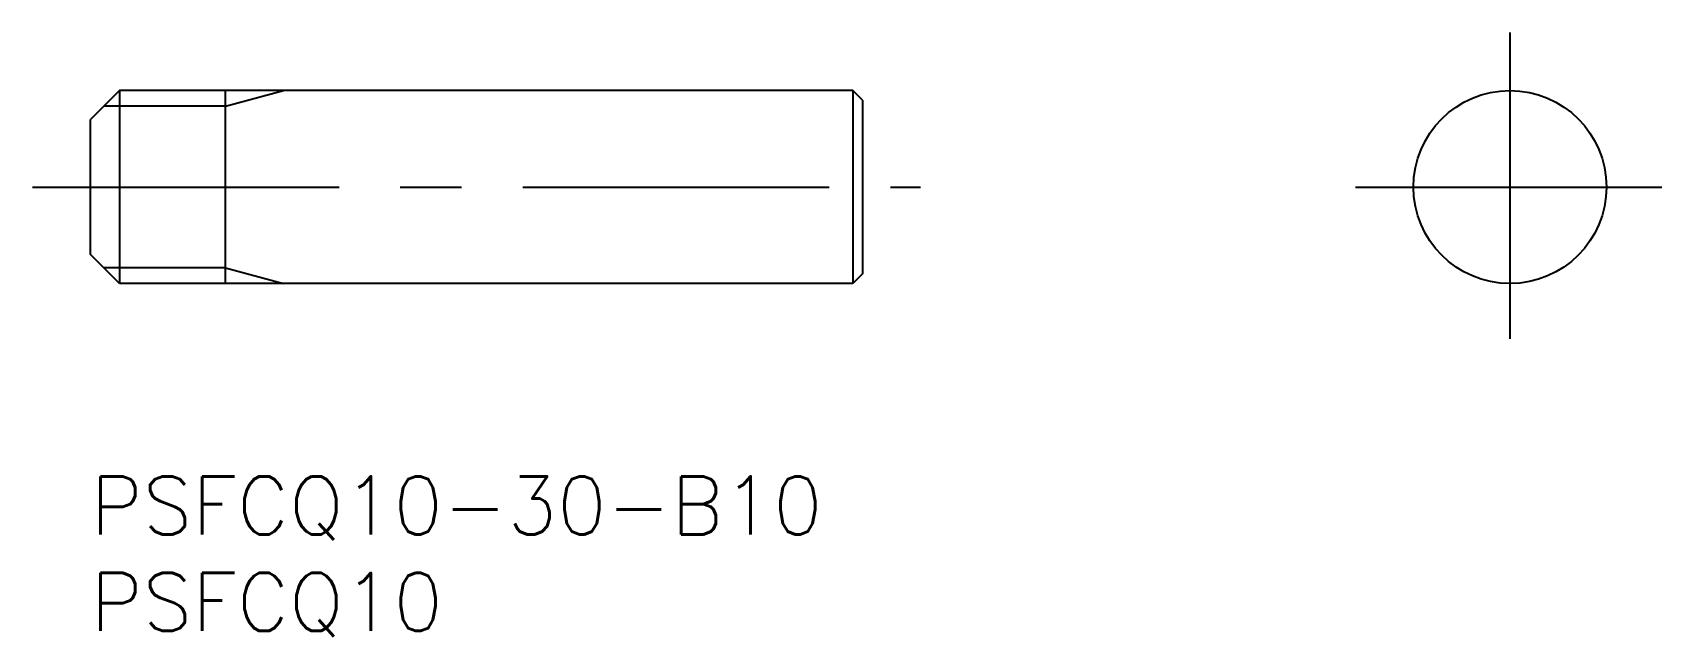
# Model space of a CAD drawing. Extents: x -3 to 81.5, y -8.3 to 23.
import ezdxf

# ---------------------------------------------------------------- set-up
doc = ezdxf.new("R2010")
doc.units = 0
doc.header["$LTSCALE"] = 0.5
doc.linetypes.add('CENTER', pattern=[50.8, 31.75, -6.35, 6.35, -6.35])
for name, color, linetype in [('MSM_CENTER', 1, 'CENTER'), ('MSM_CONTINUOUS', 7, 'CONTINUOUS'), ('MSM_NARROW', 5, 'CONTINUOUS'), ('MSM_PART_NUMBER', 7, 'CONTINUOUS')]:
    doc.layers.add(name, color=color, linetype=linetype)
doc.styles.get("Standard").update_dxf_attribs({"font": 'txt.shx', "height": 1, "bigfont": 'bigfont.shx'})

# ---------------------------------------------------------------- blocks, each defined once
blk = doc.blocks.new('*U4')
at = {"layer": 'MSM_PART_NUMBER'}
blk.add_text('PSFCQ10-30-B10', height=3, dxfattribs=at).set_placement((0, -3))
blk = doc.blocks.new('*U5')
at = {"layer": 'MSM_PART_NUMBER'}
blk.add_text('PSFCQ10', height=3, dxfattribs=at).set_placement((0, -8))

msp = doc.modelspace()

# ---------------------------------------------------------------- linework, layer by layer
at = {"layer": 'MSM_CENTER'}
for p, q in [((73.544, 23), (73.544, 7)), ((-3, 15), (43, 15)), ((65.544, 15), (81.544, 15))]:
    msp.add_line(p, q, dxfattribs=at)
at = {"layer": 'MSM_CONTINUOUS'}
for p, q in [((1.5, 20), (0, 18.5)), ((39.5, 20), (1.5, 20)), ((1.5, 20), (1.5, 10)), ((7, 10), (7, 20)), ((39.5, 20), (39.5, 10)), ((40, 19.5), (39.5, 20)), ((40, 19.5), (40, 10.5)), ((0, 11.5), (0, 18.5)), ((40, 15), (40, 15)), ((1.5, 10), (0, 11.5)), ((40, 10.5), (39.5, 10)), ((39.5, 10), (1.5, 10))]:
    msp.add_line(p, q, dxfattribs=at)
msp.add_circle((73.544, 15), 5, dxfattribs=at)
at = {"layer": 'MSM_NARROW'}
for p, q in [((7, 19.188), (10, 20)), ((7, 19.188), (0.688, 19.188)), ((7, 10.812), (0.688, 10.812)), ((7, 10.812), (10, 10))]:
    msp.add_line(p, q, dxfattribs=at)

# ---------------------------------------------------------------- block references
at = {"layer": 'MSM_CONTINUOUS'}
for name in ['*U4', '*U5']:
    msp.add_blockref(name, (0, 0), dxfattribs=at)

doc.saveas('drawing.dxf')
